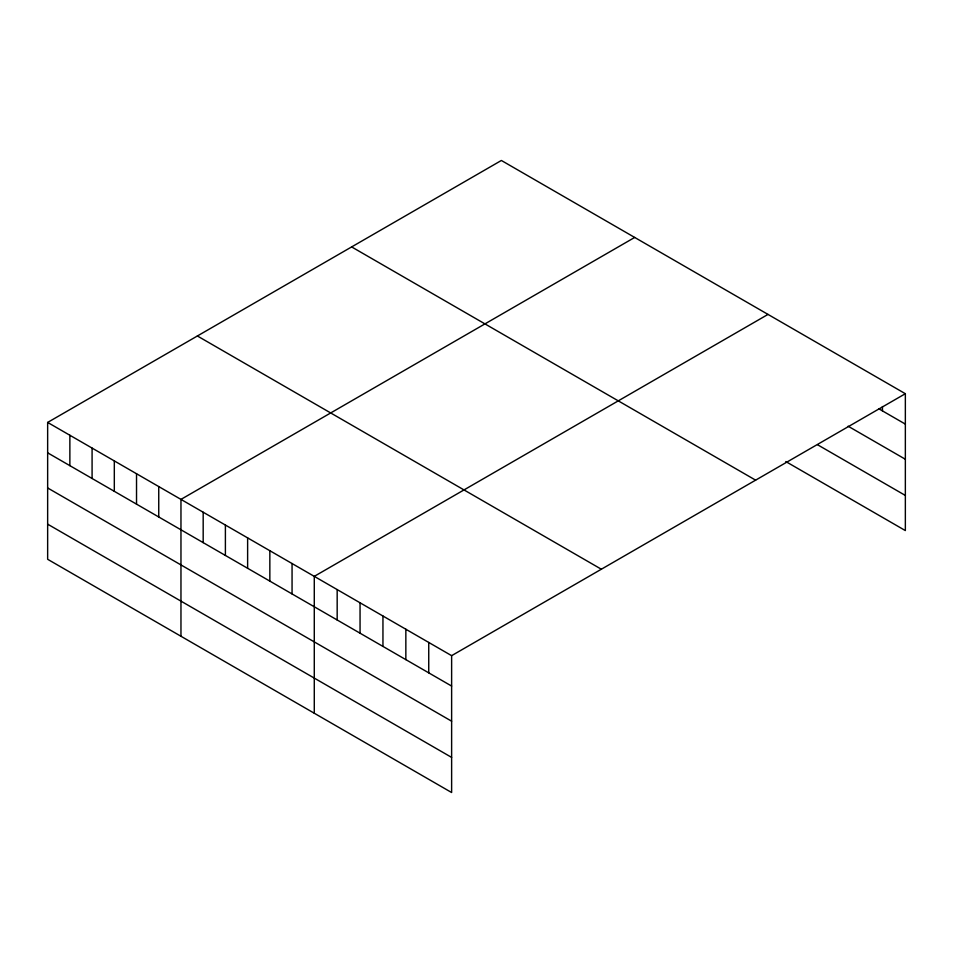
<?xml version="1.0" encoding="UTF-8"?>
<svg xmlns="http://www.w3.org/2000/svg" width="953" height="953" viewBox="0 0 953 953"><rect width="100%" height="100%" fill="white"/><g stroke="black" fill="none" stroke-linecap="round" stroke-linejoin="round"><path stroke-width="1.43" d="M47.65 422.429L451.627 655.664L451.627 792.527L47.65 559.292L47.65 422.429L501.373 160.473L905.35 393.708L905.35 530.571L785.796 461.55M634.686 237.44L180.963 499.396L180.963 636.259M767.999 314.419L314.276 576.362L314.276 713.225M451.627 655.664L905.35 393.708M878.642 408.694L905.35 424.109M848.122 426.205L905.35 459.239M817.603 444.777L905.35 495.441M351.645 246.922L755.622 480.157M197.378 335.98L601.355 569.227M47.65 452.83L451.627 686.065M47.65 487.96L451.627 721.195M47.65 524.162L451.627 757.397M882.454 406.55L882.454 410.898M428.743 642.453L428.743 672.854M405.847 629.23L405.847 659.631M382.951 616.019L382.951 646.42M360.055 602.796L360.055 633.197M337.171 589.585L337.171 619.986M292.059 563.533L292.059 593.933M269.842 550.715L269.842 581.116M247.625 537.885L247.625 568.286M225.396 525.055L225.396 555.456M203.18 512.226L203.18 542.626M158.746 486.566L158.746 516.967M136.529 473.736L136.529 504.137M114.312 460.918L114.312 491.319M92.084 448.089L92.084 478.489M69.867 435.259L69.867 465.66"/></g></svg>
